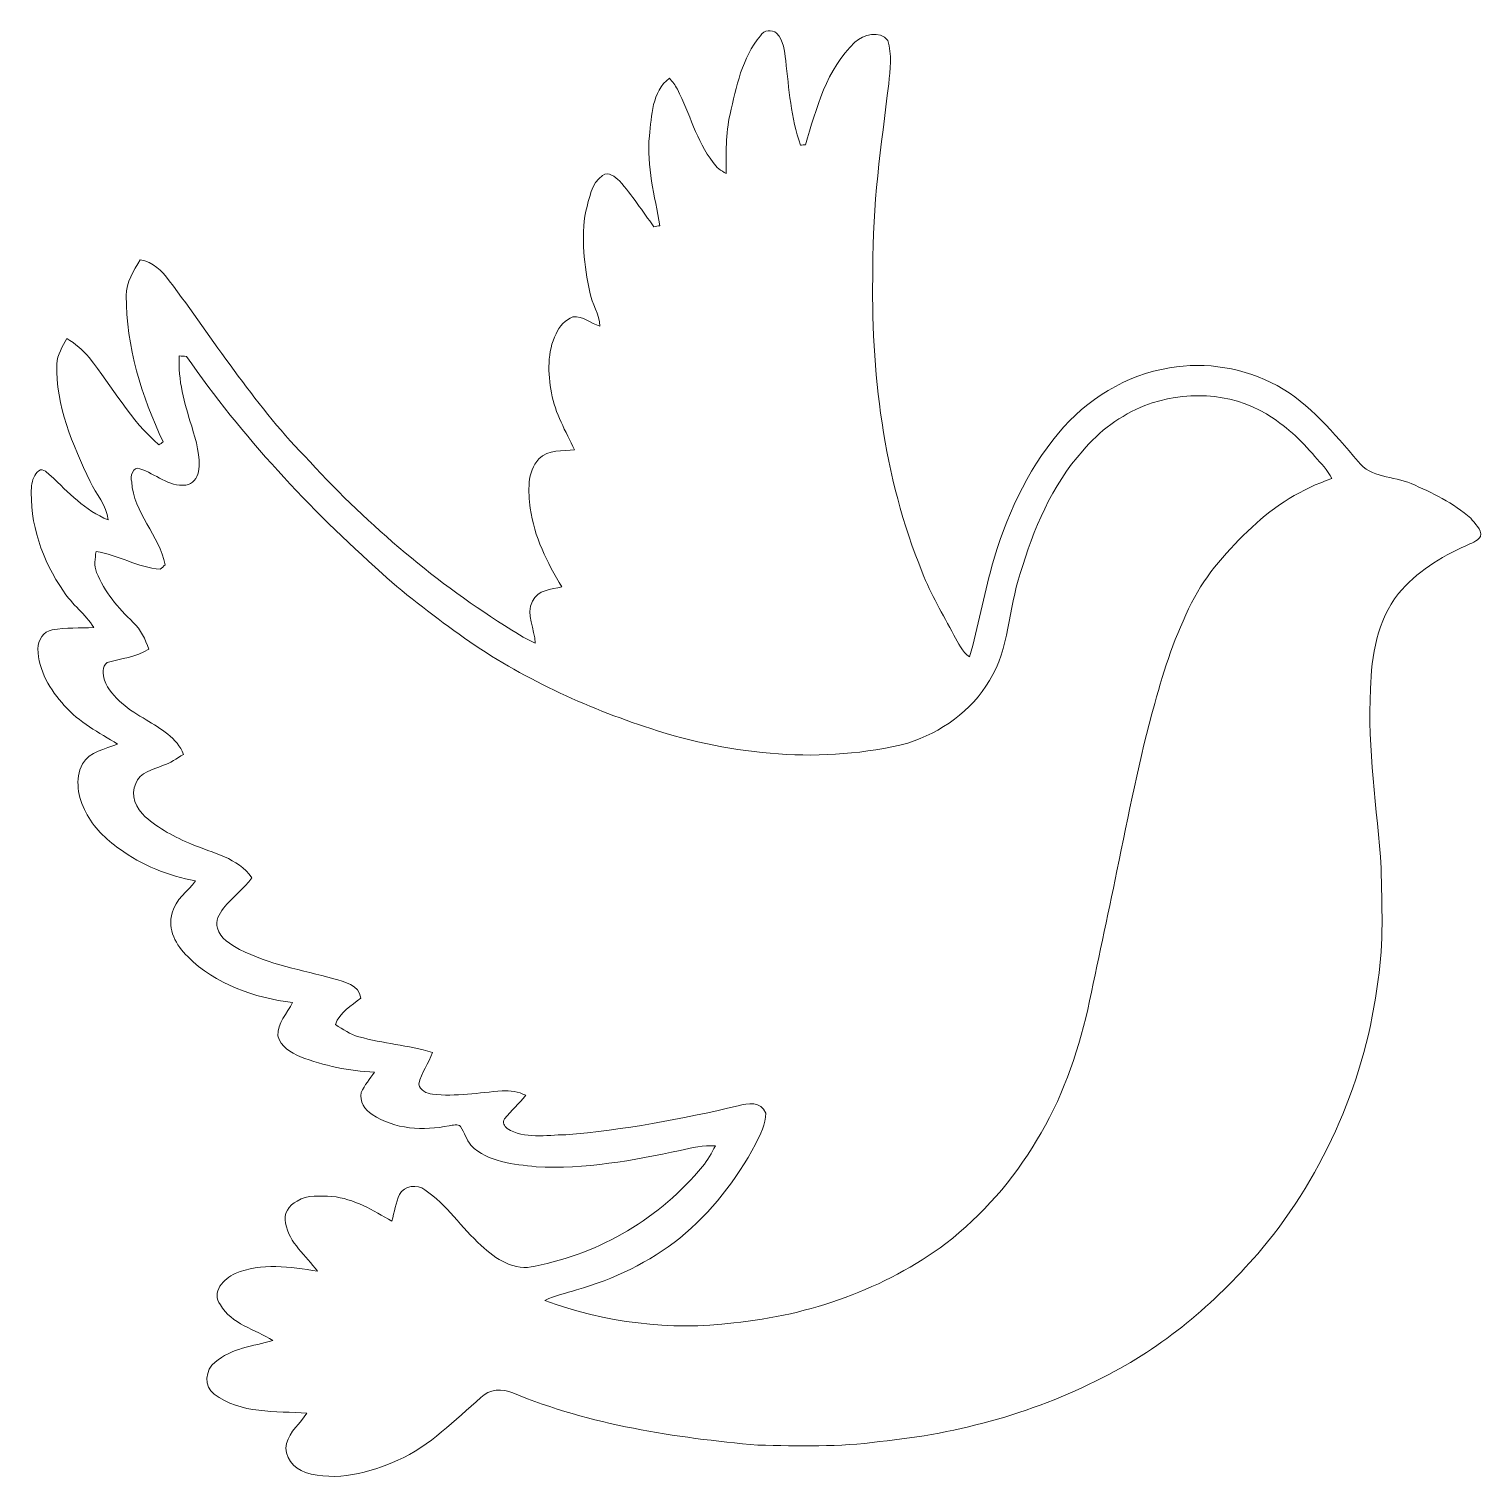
# Model space of a CAD drawing. Header units: centimetres. Extents: x -16 to 16, y -16.1 to 16.
import ezdxf

# ---------------------------------------------------------------- set-up
doc = ezdxf.new("R2010")
doc.units = ezdxf.units.CM
doc.header["$MEASUREMENT"] = 0
doc.layers.add('Layer 1', color=7, linetype='Continuous')

msp = doc.modelspace()

# ---------------------------------------------------------------- linework, layer by layer
at = {"layer": 'Layer 1', "color": 9, "lineweight": 9}
for points, knots in [([(0.09913, 15.82873), (0.1771, 15.95538), (0.34784, 15.97478), (0.45579, 15.88129), (0.45579, 15.88129), (0.61207, 15.72536), (0.62689, 15.48865), (0.65546, 15.28298), (0.65546, 15.28298), (0.72708, 14.65539), (0.76976, 14.0158), (0.98284, 13.41608), (0.98284, 13.41608), (1.00965, 13.41749), (1.06398, 13.42067), (1.09079, 13.42243), (1.09079, 13.42243), (1.3328, 14.22006), (1.55328, 15.0946), (2.18158, 15.68585), (2.18158, 15.68585), (2.36644, 15.85519), (2.73297, 15.95749), (2.90372, 15.72043), (2.90372, 15.72043), (3.00461, 15.41421), (2.96298, 15.07943), (2.92665, 14.7644), (2.92665, 14.7644), (2.76331, 13.41502), (2.56188, 12.06529), (2.57705, 10.70251), (2.57705, 10.70251), (2.52801, 8.42957), (2.80212, 6.11252), (3.66748, 3.9955), (3.66748, 3.9955), (3.85304, 3.51185), (4.12362, 3.06805), (4.36422, 2.6112), (4.36422, 2.6112), (4.46264, 2.44081), (4.54097, 2.24537), (4.711, 2.13178), (4.711, 2.13178), (4.90256, 2.79041), (5.01333, 3.46881), (5.20242, 4.12815), (5.20242, 4.12815), (5.49876, 5.18754), (5.96125, 6.21977), (6.67316, 7.06714), (6.67316, 7.06714), (7.29052, 7.8055), (8.15941, 8.35619), (9.11932, 8.5033), (9.11932, 8.5033), (9.92436, 8.64582), (10.77314, 8.50189), (11.49175, 8.11489), (11.49175, 8.11489), (12.21283, 7.70884), (12.74799, 7.06185), (13.2768, 6.44202), (13.2768, 6.44202), (13.55374, 6.07089), (14.05574, 6.12169), (14.44485, 5.95342), (14.44485, 5.95342), (14.91052, 5.75269), (15.37795, 5.52444), (15.76071, 5.18719), (15.76071, 5.18719), (15.84256, 5.06971), (16.00801, 4.95012), (15.97732, 4.78608), (15.97732, 4.78608), (15.90324, 4.67531), (15.766, 4.63756), (15.65382, 4.57829), (15.65382, 4.57829), (15.09255, 4.33699), (14.56303, 3.99515), (14.16616, 3.52596), (14.16616, 3.52596), (13.69873, 2.93576), (13.57279, 2.15612), (13.54985, 1.42481), (13.54985, 1.42481), (13.48353, 0.10154), (13.69767, -1.21114), (13.78622, -2.52771), (13.78622, -2.52771), (13.79292, -3.34616), (13.85183, -4.17307), (13.71778, -4.98516), (13.71778, -4.98516), (13.45496, -7.15651), (12.55079, -9.24248), (11.15308, -10.92453), (11.15308, -10.92453), (10.20764, -12.03754), (9.08263, -13.01862), (7.77982, -13.69277), (7.77982, -13.69277), (6.21596, -14.51827), (4.48204, -14.99982), (2.72521, -15.17091), (2.72521, -15.17091), (1.83692, -15.29544), (0.93698, -15.26969), (0.04339, -15.25064), (0.04339, -15.25064), (-1.79211, -15.08484), (-3.64772, -14.81037), (-5.3601, -14.09917), (-5.3601, -14.09917), (-5.59082, -13.9951), (-5.88186, -14.01486), (-6.0646, -14.20254), (-6.0646, -14.20254), (-6.64774, -14.69537), (-7.18643, -15.26969), (-7.89728, -15.58296), (-7.89728, -15.58296), (-8.52769, -15.86271), (-9.25371, -16.06203), (-9.93528, -15.85283), (-9.93528, -15.85283), (-10.19597, -15.76852), (-10.42105, -15.50147), (-10.35156, -15.21254), (-10.35156, -15.21254), (-10.28594, -14.94619), (-10.04393, -14.77333), (-9.90247, -14.54685), (-9.90247, -14.54685), (-10.58615, -14.49393), (-11.36967, -14.56978), (-11.94717, -14.12387), (-11.94717, -14.12387), (-12.17577, -13.96512), (-12.14861, -13.57742), (-11.92671, -13.42149), (-11.92671, -13.42149), (-11.5764, -13.11104), (-11.08816, -13.06906), (-10.656, -12.94665), (-10.656, -12.94665), (-11.04124, -12.69053), (-11.56758, -12.58717), (-11.81029, -12.15466), (-11.81029, -12.15466), (-12.02019, -11.88232), (-11.73444, -11.57293), (-11.48362, -11.46604), (-11.48362, -11.46604), (-10.90718, -11.21945), (-10.26865, -11.32281), (-9.67034, -11.41312), (-9.67034, -11.41312), (-9.9187, -11.07269), (-10.29334, -10.79541), (-10.37237, -10.35585), (-10.37237, -10.35585), (-10.43093, -10.159), (-10.29545, -9.95121), (-10.11872, -9.86831), (-10.11872, -9.86831), (-9.88976, -9.72508), (-9.60719, -9.75895), (-9.35072, -9.76812), (-9.35072, -9.76812), (-8.86494, -9.81046), (-8.44197, -10.07645), (-8.02675, -10.30928), (-8.02675, -10.30928), (-7.97454, -10.11279), (-7.94032, -9.90994), (-7.86377, -9.72156), (-7.86377, -9.72156), (-7.75017, -9.53776), (-7.47289, -9.48414), (-7.30073, -9.62031), (-7.30073, -9.62031), (-6.81284, -9.94733), (-6.49358, -10.45957), (-6.05825, -10.84656), (-6.05825, -10.84656), (-5.74604, -11.1436), (-5.32377, -11.43076), (-4.87009, -11.3027), (-4.87009, -11.3027), (-3.43394, -11.02719), (-2.10608, -10.23308), (-1.17827, -9.10384), (-1.17827, -9.10384), (-1.06045, -8.96908), (-0.97719, -8.80998), (-0.8957, -8.65229), (-0.8957, -8.65229), (-1.15781, -8.62935), (-1.41569, -8.69921), (-1.67005, -8.75071), (-1.67005, -8.75071), (-2.71321, -8.97437), (-3.77437, -9.16875), (-4.84611, -9.1116), (-4.84611, -9.1116), (-5.34458, -9.05551), (-5.90973, -9.01706), (-6.28509, -8.63888), (-6.28509, -8.63888), (-6.38704, -8.51752), (-6.42479, -8.35701), (-6.51439, -8.22789), (-6.51439, -8.22789), (-6.57683, -8.1524), (-6.68408, -8.20214), (-6.76522, -8.20637), (-6.76522, -8.20637), (-7.33319, -8.32632), (-7.96889, -8.28857), (-8.46277, -7.95837), (-8.46277, -7.95837), (-8.62506, -7.86242), (-8.74853, -7.66662), (-8.70514, -7.47401), (-8.70514, -7.47401), (-8.63176, -7.31067), (-8.51535, -7.17274), (-8.41339, -7.02704), (-8.41339, -7.02704), (-8.97255, -7.00552), (-9.52499, -6.88381), (-10.04746, -6.6852), (-10.04746, -6.6852), (-10.25735, -6.59277), (-10.4775, -6.46154), (-10.54311, -6.22482), (-10.54311, -6.22482), (-10.56181, -5.93872), (-10.33603, -5.72952), (-10.2175, -5.49069), (-10.2175, -5.49069), (-11.0624, -5.38627), (-11.91824, -5.09099), (-12.53172, -4.47857), (-12.53172, -4.47857), (-12.78572, -4.23762), (-12.9861, -3.87144), (-12.87109, -3.51514), (-12.87109, -3.51514), (-12.8023, -3.21774), (-12.53243, -3.04065), (-12.35569, -2.81064), (-12.35569, -2.81064), (-12.95506, -2.69105), (-13.54349, -2.46915), (-14.03667, -2.10226), (-14.03667, -2.10226), (-14.33477, -1.88671), (-14.61558, -1.62707), (-14.77892, -1.29193), (-14.77892, -1.29193), (-14.94896, -0.97231), (-15.02657, -0.5638), (-14.85371, -0.23077), (-14.85371, -0.23077), (-14.70166, 0.0518), (-14.34571, 0.09061), (-14.07759, 0.20738), (-14.07759, 0.20738), (-14.48646, 0.46385), (-14.92885, 0.68821), (-15.25234, 1.05651), (-15.25234, 1.05651), (-15.56279, 1.40188), (-15.82526, 1.83051), (-15.83407, 2.30781), (-15.83407, 2.30781), (-15.8376, 2.49831), (-15.71378, 2.69622), (-15.51657, 2.72833), (-15.51657, 2.72833), (-15.2153, 2.78054), (-14.90697, 2.76078), (-14.60288, 2.77771), (-14.60288, 2.77771), (-14.78597, 3.07581), (-15.08195, 3.28289), (-15.26928, 3.57852), (-15.26928, 3.57852), (-15.73459, 4.2548), (-16.02951, 5.07536), (-15.97448, 5.90403), (-15.97448, 5.90403), (-15.95508, 6.02468), (-15.91874, 6.16297), (-15.81291, 6.23599), (-15.81291, 6.23599), (-15.7106, 6.30408), (-15.62135, 6.17532), (-15.54797, 6.12311), (-15.54797, 6.12311), (-15.1645, 5.75798), (-14.79021, 5.35511), (-14.28856, 5.15261), (-14.28856, 5.15261), (-14.31043, 5.474), (-14.55631, 5.71565), (-14.68049, 6.00069), (-14.68049, 6.00069), (-15.07066, 6.8082), (-15.44884, 7.67074), (-15.41427, 8.58691), (-15.41427, 8.58691), (-15.41392, 8.79575), (-15.28339, 8.9732), (-15.1959, 9.15276), (-15.1959, 9.15276), (-15.00928, 9.04164), (-14.84559, 8.89559), (-14.70236, 8.73296), (-14.70236, 8.73296), (-14.19719, 8.08596), (-13.79361, 7.34619), (-13.16496, 6.80503), (-13.16496, 6.80503), (-13.14203, 6.82125), (-13.09652, 6.853), (-13.07394, 6.86923), (-13.07394, 6.86923), (-13.54525, 7.87888), (-13.89062, 8.97355), (-13.88462, 10.09715), (-13.88462, 10.09715), (-13.88568, 10.39242), (-13.72411, 10.64678), (-13.577, 10.88949), (-13.577, 10.88949), (-13.30395, 10.83763), (-13.0937, 10.64536), (-12.93742, 10.42664), (-12.93742, 10.42664), (-11.96163, 9.12595), (-11.09415, 7.7353), (-9.9568, 6.56337), (-9.9568, 6.56337), (-8.65646, 5.13356), (-7.17973, 3.85968), (-5.54672, 2.82287), (-5.54672, 2.82287), (-5.32659, 2.68599), (-5.10857, 2.53994), (-4.86939, 2.43658), (-4.86939, 2.43658), (-4.87362, 2.74455), (-5.08529, 3.06664), (-4.92866, 3.35874), (-4.92866, 3.35874), (-4.81577, 3.60956), (-4.51344, 3.62085), (-4.28166, 3.67306), (-4.28166, 3.67306), (-4.60163, 4.20964), (-4.89514, 4.78114), (-4.97663, 5.40979), (-4.97663, 5.40979), (-5.02108, 5.77562), (-5.05636, 6.20425), (-4.7886, 6.49881), (-4.7886, 6.49881), (-4.57658, 6.70413), (-4.26826, 6.67062), (-3.99838, 6.69531), (-3.99838, 6.69531), (-4.1977, 7.10206), (-4.42771, 7.50141), (-4.51238, 7.95261), (-4.51238, 7.95261), (-4.58752, 8.38476), (-4.60727, 8.85325), (-4.40831, 9.25754), (-4.40831, 9.25754), (-4.33634, 9.41911), (-4.20758, 9.56551), (-4.03824, 9.62619), (-4.03824, 9.62619), (-3.81352, 9.65759), (-3.64419, 9.48261), (-3.44064, 9.42405), (-3.44064, 9.42405), (-3.44699, 9.68934), (-3.6202, 9.91476), (-3.66183, 10.17405), (-3.66183, 10.17405), (-3.7913, 10.75543), (-3.85621, 11.36856), (-3.75496, 11.95946), (-3.75496, 11.95946), (-3.671, 12.22934), (-3.63749, 12.57329), (-3.38137, 12.74721), (-3.38137, 12.74721), (-3.25014, 12.84035), (-3.10621, 12.71405), (-3.01096, 12.62692), (-3.01096, 12.62692), (-2.73156, 12.31048), (-2.5026, 11.95346), (-2.25037, 11.6155), (-2.25037, 11.6155), (-2.20627, 11.62326), (-2.16182, 11.63067), (-2.11737, 11.63879), (-2.11737, 11.63879), (-2.23096, 12.29425), (-2.41829, 12.94689), (-2.35091, 13.61999), (-2.35091, 13.61999), (-2.2987, 14.05955), (-2.29905, 14.59683), (-1.90782, 14.8921), (-1.90782, 14.8921), (-1.84432, 14.8152), (-1.77976, 14.73759), (-1.73355, 14.64869), (-1.73355, 14.64869), (-1.45979, 14.11564), (-1.31551, 13.51486), (-0.94509, 13.03332), (-0.94509, 13.03332), (-0.87736, 12.9229), (-0.76835, 12.85269), (-0.65899, 12.79025), (-0.65899, 12.79025), (-0.65863, 13.22664), (-0.67027, 13.66585), (-0.57114, 14.09483), (-0.57114, 14.09483), (-0.43568, 14.69843), (-0.30974, 15.34295), (0.09913, 15.82873), (0.09913, 15.82873), (0.09913, 15.82873), (0.09913, 15.82873), (0.09913, 15.82873)], [0, 0, 0, 0, 0.00884956, 0.00884956, 0.00884956, 0.00884956, 0.01769912, 0.01769912, 0.01769912, 0.01769912, 0.02654867, 0.02654867, 0.02654867, 0.02654867, 0.03539823, 0.03539823, 0.03539823, 0.03539823, 0.04424779, 0.04424779, 0.04424779, 0.04424779, 0.05309735, 0.05309735, 0.05309735, 0.05309735, 0.0619469, 0.0619469, 0.0619469, 0.0619469, 0.07079646, 0.07079646, 0.07079646, 0.07079646, 0.07964602, 0.07964602, 0.07964602, 0.07964602, 0.08849558, 0.08849558, 0.08849558, 0.08849558, 0.09734513, 0.09734513, 0.09734513, 0.09734513, 0.10619469, 0.10619469, 0.10619469, 0.10619469, 0.11504425, 0.11504425, 0.11504425, 0.11504425, 0.12389381, 0.12389381, 0.12389381, 0.12389381, 0.13274336, 0.13274336, 0.13274336, 0.13274336, 0.14159292, 0.14159292, 0.14159292, 0.14159292, 0.15044248, 0.15044248, 0.15044248, 0.15044248, 0.15929204, 0.15929204, 0.15929204, 0.15929204, 0.16814159, 0.16814159, 0.16814159, 0.16814159, 0.17699115, 0.17699115, 0.17699115, 0.17699115, 0.18584071, 0.18584071, 0.18584071, 0.18584071, 0.19469027, 0.19469027, 0.19469027, 0.19469027, 0.20353982, 0.20353982, 0.20353982, 0.20353982, 0.21238938, 0.21238938, 0.21238938, 0.21238938, 0.22123894, 0.22123894, 0.22123894, 0.22123894, 0.2300885, 0.2300885, 0.2300885, 0.2300885, 0.23893805, 0.23893805, 0.23893805, 0.23893805, 0.24778761, 0.24778761, 0.24778761, 0.24778761, 0.25663717, 0.25663717, 0.25663717, 0.25663717, 0.26548673, 0.26548673, 0.26548673, 0.26548673, 0.27433628, 0.27433628, 0.27433628, 0.27433628, 0.28318584, 0.28318584, 0.28318584, 0.28318584, 0.2920354, 0.2920354, 0.2920354, 0.2920354, 0.30088496, 0.30088496, 0.30088496, 0.30088496, 0.30973451, 0.30973451, 0.30973451, 0.30973451, 0.31858407, 0.31858407, 0.31858407, 0.31858407, 0.32743363, 0.32743363, 0.32743363, 0.32743363, 0.33628319, 0.33628319, 0.33628319, 0.33628319, 0.34513274, 0.34513274, 0.34513274, 0.34513274, 0.3539823, 0.3539823, 0.3539823, 0.3539823, 0.36283186, 0.36283186, 0.36283186, 0.36283186, 0.37168142, 0.37168142, 0.37168142, 0.37168142, 0.38053097, 0.38053097, 0.38053097, 0.38053097, 0.38938053, 0.38938053, 0.38938053, 0.38938053, 0.39823009, 0.39823009, 0.39823009, 0.39823009, 0.40707965, 0.40707965, 0.40707965, 0.40707965, 0.4159292, 0.4159292, 0.4159292, 0.4159292, 0.42477876, 0.42477876, 0.42477876, 0.42477876, 0.43362832, 0.43362832, 0.43362832, 0.43362832, 0.44247788, 0.44247788, 0.44247788, 0.44247788, 0.45132743, 0.45132743, 0.45132743, 0.45132743, 0.46017699, 0.46017699, 0.46017699, 0.46017699, 0.46902655, 0.46902655, 0.46902655, 0.46902655, 0.47787611, 0.47787611, 0.47787611, 0.47787611, 0.48672566, 0.48672566, 0.48672566, 0.48672566, 0.49557522, 0.49557522, 0.49557522, 0.49557522, 0.50442478, 0.50442478, 0.50442478, 0.50442478, 0.51327434, 0.51327434, 0.51327434, 0.51327434, 0.52212389, 0.52212389, 0.52212389, 0.52212389, 0.53097345, 0.53097345, 0.53097345, 0.53097345, 0.53982301, 0.53982301, 0.53982301, 0.53982301, 0.54867257, 0.54867257, 0.54867257, 0.54867257, 0.55752212, 0.55752212, 0.55752212, 0.55752212, 0.56637168, 0.56637168, 0.56637168, 0.56637168, 0.57522124, 0.57522124, 0.57522124, 0.57522124, 0.5840708, 0.5840708, 0.5840708, 0.5840708, 0.59292035, 0.59292035, 0.59292035, 0.59292035, 0.60176991, 0.60176991, 0.60176991, 0.60176991, 0.61061947, 0.61061947, 0.61061947, 0.61061947, 0.61946903, 0.61946903, 0.61946903, 0.61946903, 0.62831858, 0.62831858, 0.62831858, 0.62831858, 0.63716814, 0.63716814, 0.63716814, 0.63716814, 0.6460177, 0.6460177, 0.6460177, 0.6460177, 0.65486726, 0.65486726, 0.65486726, 0.65486726, 0.66371681, 0.66371681, 0.66371681, 0.66371681, 0.67256637, 0.67256637, 0.67256637, 0.67256637, 0.68141593, 0.68141593, 0.68141593, 0.68141593, 0.69026549, 0.69026549, 0.69026549, 0.69026549, 0.69911504, 0.69911504, 0.69911504, 0.69911504, 0.7079646, 0.7079646, 0.7079646, 0.7079646, 0.71681416, 0.71681416, 0.71681416, 0.71681416, 0.72566372, 0.72566372, 0.72566372, 0.72566372, 0.73451327, 0.73451327, 0.73451327, 0.73451327, 0.74336283, 0.74336283, 0.74336283, 0.74336283, 0.75221239, 0.75221239, 0.75221239, 0.75221239, 0.76106195, 0.76106195, 0.76106195, 0.76106195, 0.7699115, 0.7699115, 0.7699115, 0.7699115, 0.77876106, 0.77876106, 0.77876106, 0.77876106, 0.78761062, 0.78761062, 0.78761062, 0.78761062, 0.79646018, 0.79646018, 0.79646018, 0.79646018, 0.80530973, 0.80530973, 0.80530973, 0.80530973, 0.81415929, 0.81415929, 0.81415929, 0.81415929, 0.82300885, 0.82300885, 0.82300885, 0.82300885, 0.83185841, 0.83185841, 0.83185841, 0.83185841, 0.84070796, 0.84070796, 0.84070796, 0.84070796, 0.84955752, 0.84955752, 0.84955752, 0.84955752, 0.85840708, 0.85840708, 0.85840708, 0.85840708, 0.86725664, 0.86725664, 0.86725664, 0.86725664, 0.87610619, 0.87610619, 0.87610619, 0.87610619, 0.88495575, 0.88495575, 0.88495575, 0.88495575, 0.89380531, 0.89380531, 0.89380531, 0.89380531, 0.90265487, 0.90265487, 0.90265487, 0.90265487, 0.91150442, 0.91150442, 0.91150442, 0.91150442, 0.92035398, 0.92035398, 0.92035398, 0.92035398, 0.92920354, 0.92920354, 0.92920354, 0.92920354, 0.9380531, 0.9380531, 0.9380531, 0.9380531, 0.94690265, 0.94690265, 0.94690265, 0.94690265, 0.95575221, 0.95575221, 0.95575221, 0.95575221, 0.96460177, 0.96460177, 0.96460177, 0.96460177, 0.97345133, 0.97345133, 0.97345133, 0.97345133, 0.98230088, 0.98230088, 0.98230088, 0.98230088, 1, 1, 1, 1]), ([(-12.71764, 8.76718), (-12.74621, 8.23695), (-12.60792, 7.71837), (-12.44282, 7.21989), (-12.44282, 7.21989), (-12.35181, 6.89357), (-12.23539, 6.55349), (-12.29571, 6.20989), (-12.29571, 6.20989), (-12.31829, 6.07089), (-12.42201, 5.93437), (-12.56982, 5.9192), (-12.56982, 5.9192), (-12.95223, 5.87581), (-13.24327, 6.16756), (-13.58582, 6.27939), (-13.58582, 6.27939), (-13.74069, 6.34571), (-13.80807, 6.097), (-13.7668, 5.99117), (-13.7668, 5.99117), (-13.73081, 5.30431), (-13.15085, 4.81748), (-13.02808, 4.15919), (-13.02808, 4.15919), (-13.06477, 4.1285), (-13.10075, 4.0971), (-13.13674, 4.06535), (-13.13674, 4.06535), (-13.6338, 4.10063), (-14.06454, 4.38285), (-14.55314, 4.45447), (-14.55314, 4.45447), (-14.57325, 4.30277), (-14.59971, 4.1405), (-14.5415, 3.99409), (-14.5415, 3.99409), (-14.36969, 3.56476), (-14.06313, 3.20881), (-13.73364, 2.89201), (-13.73364, 2.89201), (-13.56324, 2.73397), (-13.462, 2.51948), (-13.39179, 2.30111), (-13.39179, 2.30111), (-13.66731, 2.12225), (-13.99998, 2.09544), (-14.30796, 2.00831), (-14.30796, 2.00831), (-14.43002, 1.92293), (-14.39157, 1.73914), (-14.36934, 1.61884), (-14.36934, 1.61884), (-14.20142, 1.20962), (-13.81407, 0.95703), (-13.44647, 0.74395), (-13.44647, 0.74395), (-13.13215, 0.54357), (-12.76244, 0.35237), (-12.62415, -0.0184), (-12.62415, -0.0184), (-12.77126, -0.11224), (-12.91766, -0.21067), (-13.08558, -0.26499), (-13.08558, -0.26499), (-13.30219, -0.36412), (-13.58476, -0.40787), (-13.67825, -0.66293), (-13.67825, -0.66293), (-13.8049, -0.91516), (-13.66343, -1.21749), (-13.46729, -1.39247), (-13.46729, -1.39247), (-13.17131, -1.6567), (-12.8143, -1.84791), (-12.44776, -1.99678), (-12.44776, -1.99678), (-11.98139, -2.19645), (-11.42365, -2.29629), (-11.11461, -2.74044), (-11.11461, -2.74044), (-11.29982, -2.98632), (-11.54394, -3.17717), (-11.74185, -3.41107), (-11.74185, -3.41107), (-11.83463, -3.5363), (-11.93271, -3.68729), (-11.87132, -3.85274), (-11.87132, -3.85274), (-11.82264, -4.08522), (-11.57393, -4.20693), (-11.38943, -4.32017), (-11.38943, -4.32017), (-10.73749, -4.64755), (-10.01112, -4.77949), (-9.31157, -4.9647), (-9.31157, -4.9647), (-9.07731, -5.03984), (-8.75524, -5.09593), (-8.71043, -5.39332), (-8.71043, -5.39332), (-8.91857, -5.56266), (-9.18986, -5.70447), (-9.27382, -5.97858), (-9.27382, -5.97858), (-9.11013, -6.08054), (-8.94715, -6.19307), (-8.75876, -6.24564), (-8.75876, -6.24564), (-8.22431, -6.39239), (-7.66762, -6.43226), (-7.13563, -6.58924), (-7.13563, -6.58924), (-7.2136, -6.8323), (-7.38611, -7.0355), (-7.43161, -7.29021), (-7.43161, -7.29021), (-7.41397, -7.43309), (-7.25875, -7.49235), (-7.13493, -7.51317), (-7.13493, -7.51317), (-6.62022, -7.57067), (-6.10623, -7.47895), (-5.59399, -7.43838), (-5.59399, -7.43838), (-5.41725, -7.42638), (-5.23804, -7.45778), (-5.07859, -7.53469), (-5.07859, -7.53469), (-5.21687, -7.72342), (-5.4042, -7.87018), (-5.54214, -8.05891), (-5.54214, -8.05891), (-5.59787, -8.12488), (-5.54531, -8.21907), (-5.48992, -8.26705), (-5.48992, -8.26705), (-5.10222, -8.51259), (-4.62632, -8.4064), (-4.19558, -8.40781), (-4.19558, -8.40781), (-2.91394, -8.30198), (-1.64676, -8.06315), (-0.39652, -7.76717), (-0.39652, -7.76717), (-0.18132, -7.7086), (0.11113, -7.66839), (0.21626, -7.92733), (0.21626, -7.92733), (0.22155, -8.17851), (0.09631, -8.39899), (-0.01234, -8.6156), (-0.01234, -8.6156), (-0.43144, -9.40229), (-0.98989, -10.11878), (-1.67957, -10.68605), (-1.67957, -10.68605), (-2.35091, -11.21698), (-3.13549, -11.59622), (-3.95852, -11.82623), (-3.95852, -11.82623), (-4.18959, -11.90419), (-4.43582, -11.94652), (-4.65384, -12.05977), (-4.65384, -12.05977), (-3.33022, -12.54554), (-1.89018, -12.73534), (-0.48824, -12.5526), (-0.48824, -12.5526), (1.18534, -12.38891), (2.83387, -11.80965), (4.18889, -10.80352), (4.18889, -10.80352), (4.98687, -10.17875), (5.67339, -9.40723), (6.18738, -8.53305), (6.18738, -8.53305), (6.73842, -7.64934), (7.07603, -6.65027), (7.31627, -5.64203), (7.31627, -5.64203), (7.53111, -4.62286), (7.74948, -3.60474), (7.95903, -2.58416), (7.95903, -2.58416), (8.21797, -1.35049), (8.4508, -0.10942), (8.7937, 1.10449), (8.7937, 1.10449), (8.99726, 1.86578), (9.25126, 2.6172), (9.6058, 3.3224), (9.6058, 3.3224), (9.9314, 3.96164), (10.41578, 4.50421), (10.9393, 4.98822), (10.9393, 4.98822), (11.43707, 5.47258), (12.04244, 5.83277), (12.69472, 6.0656), (12.69472, 6.0656), (12.60547, 6.25046), (12.45695, 6.39545), (12.32642, 6.55032), (12.32642, 6.55032), (12.01845, 6.91368), (11.6632, 7.24106), (11.25398, 7.4873), (11.25398, 7.4873), (10.4567, 7.97343), (9.43364, 7.99812), (8.57145, 7.67427), (8.57145, 7.67427), (8.04476, 7.45802), (7.56992, 7.113), (7.20374, 6.67697), (7.20374, 6.67697), (6.51899, 5.91003), (6.12, 4.93918), (5.82437, 3.96693), (5.82437, 3.96693), (5.57108, 3.188), (5.58766, 2.32087), (5.14879, 1.6072), (5.14879, 1.6072), (4.75333, 0.93833), (4.08129, 0.4649), (3.34857, 0.22925), (3.34857, 0.22925), (1.48132, -0.24312), (-0.50482, -0.04133), (-2.32198, 0.54886), (-2.32198, 0.54886), (-3.77119, 1.02476), (-5.1756, 1.66364), (-6.42584, 2.54453), (-6.42584, 2.54453), (-7.05344, 2.9922), (-7.67291, 3.45328), (-8.24441, 3.97187), (-8.24441, 3.97187), (-9.85414, 5.39956), (-11.32769, 6.98988), (-12.55994, 8.75659), (-12.55994, 8.75659), (-12.61251, 8.76047), (-12.66507, 8.76365), (-12.71764, 8.76718)], [0, 0, 0, 0, 0.01587302, 0.01587302, 0.01587302, 0.01587302, 0.03174603, 0.03174603, 0.03174603, 0.03174603, 0.04761905, 0.04761905, 0.04761905, 0.04761905, 0.06349206, 0.06349206, 0.06349206, 0.06349206, 0.07936508, 0.07936508, 0.07936508, 0.07936508, 0.0952381, 0.0952381, 0.0952381, 0.0952381, 0.11111111, 0.11111111, 0.11111111, 0.11111111, 0.12698413, 0.12698413, 0.12698413, 0.12698413, 0.14285714, 0.14285714, 0.14285714, 0.14285714, 0.15873016, 0.15873016, 0.15873016, 0.15873016, 0.17460317, 0.17460317, 0.17460317, 0.17460317, 0.19047619, 0.19047619, 0.19047619, 0.19047619, 0.20634921, 0.20634921, 0.20634921, 0.20634921, 0.22222222, 0.22222222, 0.22222222, 0.22222222, 0.23809524, 0.23809524, 0.23809524, 0.23809524, 0.25396825, 0.25396825, 0.25396825, 0.25396825, 0.26984127, 0.26984127, 0.26984127, 0.26984127, 0.28571429, 0.28571429, 0.28571429, 0.28571429, 0.3015873, 0.3015873, 0.3015873, 0.3015873, 0.31746032, 0.31746032, 0.31746032, 0.31746032, 0.33333333, 0.33333333, 0.33333333, 0.33333333, 0.34920635, 0.34920635, 0.34920635, 0.34920635, 0.36507937, 0.36507937, 0.36507937, 0.36507937, 0.38095238, 0.38095238, 0.38095238, 0.38095238, 0.3968254, 0.3968254, 0.3968254, 0.3968254, 0.41269841, 0.41269841, 0.41269841, 0.41269841, 0.42857143, 0.42857143, 0.42857143, 0.42857143, 0.44444444, 0.44444444, 0.44444444, 0.44444444, 0.46031746, 0.46031746, 0.46031746, 0.46031746, 0.47619048, 0.47619048, 0.47619048, 0.47619048, 0.49206349, 0.49206349, 0.49206349, 0.49206349, 0.50793651, 0.50793651, 0.50793651, 0.50793651, 0.52380952, 0.52380952, 0.52380952, 0.52380952, 0.53968254, 0.53968254, 0.53968254, 0.53968254, 0.55555556, 0.55555556, 0.55555556, 0.55555556, 0.57142857, 0.57142857, 0.57142857, 0.57142857, 0.58730159, 0.58730159, 0.58730159, 0.58730159, 0.6031746, 0.6031746, 0.6031746, 0.6031746, 0.61904762, 0.61904762, 0.61904762, 0.61904762, 0.63492063, 0.63492063, 0.63492063, 0.63492063, 0.65079365, 0.65079365, 0.65079365, 0.65079365, 0.66666667, 0.66666667, 0.66666667, 0.66666667, 0.68253968, 0.68253968, 0.68253968, 0.68253968, 0.6984127, 0.6984127, 0.6984127, 0.6984127, 0.71428571, 0.71428571, 0.71428571, 0.71428571, 0.73015873, 0.73015873, 0.73015873, 0.73015873, 0.74603175, 0.74603175, 0.74603175, 0.74603175, 0.76190476, 0.76190476, 0.76190476, 0.76190476, 0.77777778, 0.77777778, 0.77777778, 0.77777778, 0.79365079, 0.79365079, 0.79365079, 0.79365079, 0.80952381, 0.80952381, 0.80952381, 0.80952381, 0.82539683, 0.82539683, 0.82539683, 0.82539683, 0.84126984, 0.84126984, 0.84126984, 0.84126984, 0.85714286, 0.85714286, 0.85714286, 0.85714286, 0.87301587, 0.87301587, 0.87301587, 0.87301587, 0.88888889, 0.88888889, 0.88888889, 0.88888889, 0.9047619, 0.9047619, 0.9047619, 0.9047619, 0.92063492, 0.92063492, 0.92063492, 0.92063492, 0.93650794, 0.93650794, 0.93650794, 0.93650794, 0.95238095, 0.95238095, 0.95238095, 0.95238095, 0.96825397, 0.96825397, 0.96825397, 0.96825397, 1, 1, 1, 1])]:
    msp.add_open_spline(points, degree=3, knots=knots, dxfattribs=at)

doc.saveas('drawing.dxf')
